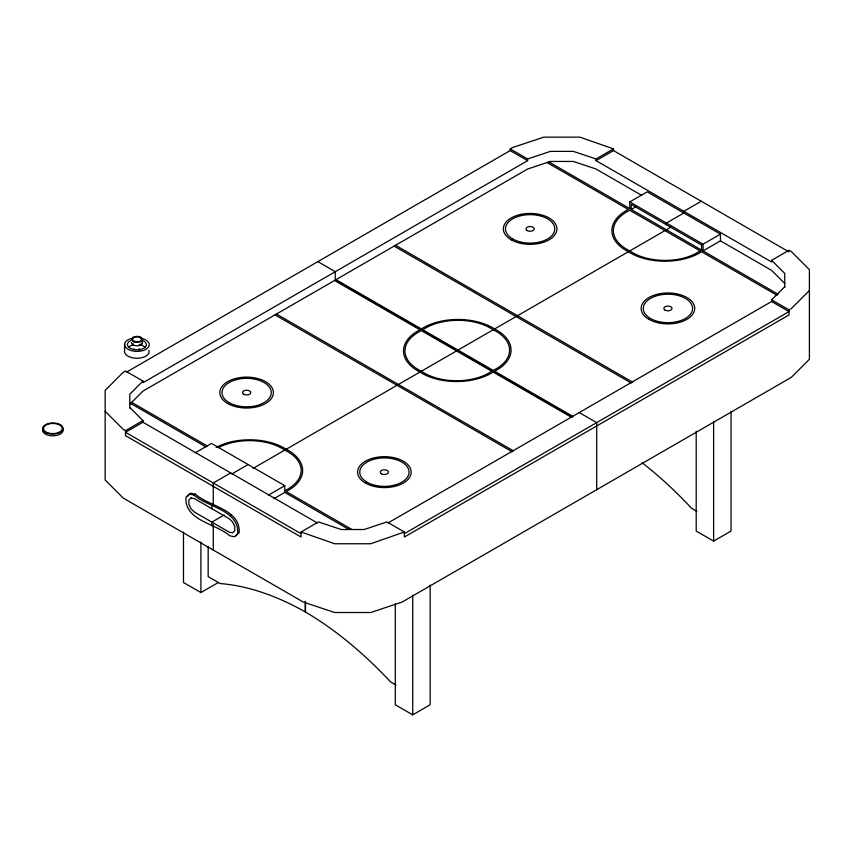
<?xml version="1.0" encoding="UTF-8"?>
<svg xmlns="http://www.w3.org/2000/svg" width="852" height="852" viewBox="0 0 852 852"><rect width="100%" height="100%" fill="white"/><g stroke="black" fill="none" stroke-linecap="round" stroke-linejoin="round"><path stroke-width="1.28" d="M124.605 344.048L124.52 350.928A12.322 6.752 0.7 0 0 137.587 358.245A12.322 6.752 0.7 0 0 148.908 350.3M187.419 496.471L190.646 493.212L195.396 494.181C208.825 506.386 240.786 509.208 239.135 532.66L235.919 535.919M789.037 251.936L613.493 150.58L613.493 148.898L596.059 158.962L596.059 160.645L771.614 261.99L771.614 260.318L789.037 250.254L791.338 251.574L809.4 269.647L809.4 359.267L791.338 377.329L402.059 602.076L370.769 612.503L334.634 612.503L303.344 602.076L123.21 498.069L105.147 480.006L105.147 390.386L123.21 372.324L125.51 371.003L142.934 381.057L129.792 394.199L129.792 408.236M129.792 404.263L142.934 391.121L527.622 169.026L550.381 161.443L573.3 161.443L596.059 169.026L641.535 195.278M388.075 522.936L771.614 301.512L771.614 299.829L784.756 286.687M809.4 290.5L791.338 308.573L789.037 309.894L771.614 299.829M126.66 372.015L510.188 150.58L510.188 148.898L512.489 147.577L543.778 137.151L579.903 137.151L613.493 148.898M510.188 148.898L527.622 158.962L527.622 160.645L142.934 382.74L142.934 381.057M105.147 411.25L123.21 429.312L125.51 430.643L142.934 420.579L129.792 407.437M317.338 522.947L142.934 422.251L125.51 432.315L301.054 533.672M596.059 160.645L613.493 150.58M195.172 452.838L211.509 443.402L284.76 485.693L284.76 492.403L348.543 529.23M629.788 208.623L629.788 201.913L647.211 191.849L720.462 234.14L720.462 240.85L771.614 270.382L784.756 283.524M635.677 206.898L631.236 209.454L631.236 204.427L701.579 245.046L701.579 250.073M230.711 472.935L213.277 482.988L213.277 504.501L211.828 505.342L211.828 508.697M701.271 201.253L683.837 211.317L683.837 212.989L666.413 223.054L666.413 224.736M193.936 495.012C207.366 507.217 239.337 510.05 237.687 533.501L234.46 536.76L229.71 535.791C216.28 523.586 184.32 520.753 185.97 497.312L189.187 494.053L193.936 495.012L195.396 494.181M231.797 473.978L248.134 464.542M252.991 468.451L670.854 227.196M224.257 514.938L211.828 522.116L211.828 525.471M229.71 515.673L231.169 514.832M268.423 495.118L284.76 485.693M629.788 201.913L703.038 244.204L720.462 234.14M273.865 498.686L284.76 492.403M720.462 240.85L703.038 250.914L703.038 244.204M125.51 430.643L125.51 435.67L301.054 537.026L301.054 531.989L318.478 521.925L341.247 529.518L364.166 529.518L386.925 521.925L404.359 531.989L404.359 537.026L789.037 314.931L789.037 309.894M183.489 531.978L183.489 582.502L200.912 592.566L218.346 582.502M404.359 531.989L370.769 543.746L334.634 543.746L301.054 531.989M404.359 533.672L789.037 311.576L771.614 301.512M395.307 603.748L395.307 704.785L412.73 714.849L430.153 704.785L430.153 585.132M696.201 431.357L696.201 531.062L713.625 541.126L731.059 531.062L731.059 411.409M527.622 158.962L550.381 151.379L573.3 151.379L596.059 158.962M548.912 161.933L778.206 294.313M547.069 162.54L628.329 209.454A49.011 28.297 0 0 0 628.35 251.734A49.011 28.297 0 0 0 701.579 251.745L777.12 295.356M510.188 150.58L527.622 160.645M395.552 245.28L632.631 382.154M394.093 246.111L631.183 382.995M317.849 261.628L335.273 271.692L335.273 280.074L572.363 416.958M579.264 412.56L596.698 422.624L596.698 489.698M335.997 279.658L421.378 328.947A49.011 28.297 0 0 1 494.607 328.957A49.011 28.297 0 0 1 494.629 371.238L573.162 416.585M334.548 280.489L419.919 329.788A49.011 28.297 0 0 0 419.94 372.058A49.011 28.297 0 0 0 493.17 372.068L571.713 417.416M696.936 511.36L691.483 508.218A311.64 179.921 60 0 0 642.11 462.721M276.453 314.037L513.543 450.921M275.004 314.878L512.095 451.752M131.698 402.357L207.238 445.969M351.45 529.22L286.208 491.561A49.011 28.297 0 0 0 286.197 449.281A49.011 28.297 0 0 0 216.088 447.417M130.644 403.422L205.811 446.821M396.031 685.083L390.589 681.941A311.64 179.921 60 0 0 305.261 611.906L305.261 601.331M771.614 260.318L784.756 273.46L784.756 287.486M713.625 421.474L713.625 541.126M412.73 595.197L412.73 714.849M305.485 601.459L305.485 612.045A311.64 179.921 60 0 0 220.157 583.545L208.176 576.634L208.176 546.292M213.277 524.63L213.277 550.072M200.912 542.042L200.912 592.566M142.934 420.579L142.934 422.251M62.931 429.142A10.267 5.549 -0.3 0 1 52.153 435.798A10.267 5.549 -0.3 0 1 43.143 428.492M140.9 338.265A12.322 6.752 0.7 0 1 147.13 348.489A12.322 6.752 0.7 0 1 127.619 348.979A12.322 6.752 0.7 0 1 131.485 338.51M141.294 343.654A4.494 2.46 0.7 0 1 140.772 344.219M139.994 344.698A4.494 2.46 0.7 0 1 139.014 345.039M133.657 344.4A4.494 2.46 0.7 0 1 133.008 343.857M141.996 341.524A5.527 3.025 0.7 0 1 138.099 345.795A5.527 3.025 0.7 0 1 131.528 342.557M142.209 340.342A9.51 5.218 0.7 0 1 144.297 347.967A9.51 5.218 0.7 0 1 130.303 348.319A9.51 5.218 0.7 0 1 130.654 340.64M128.95 346.796A9.51 5.218 0.7 0 1 132.656 345.06M139.92 344.868A9.51 5.218 0.7 0 1 145.383 347.563M133.828 349.639A3.014 1.651 0.7 0 1 134.328 348.83M139.11 348.713A3.014 1.651 0.7 0 1 139.845 349.916M218.41 447.683A45.838 26.465 0 0 1 284.738 450.122A45.838 26.465 0 0 1 284.76 490.72M190.986 497.941L188.878 500.081L188.878 504.224L190.986 508.793L194.394 512.052L229.252 532.17L232.671 532.862L234.779 530.732L234.779 526.579L232.671 522.01L229.252 518.761L194.394 498.633L190.986 497.941M700.131 250.914L629.788 210.295A45.838 26.465 0 0 0 629.798 250.903A45.838 26.465 0 0 0 700.131 250.914M493.17 370.396L422.826 329.788A45.838 26.465 0 0 1 493.148 329.799A45.838 26.465 0 0 1 493.17 370.396M491.721 371.238L421.378 330.619A45.838 26.465 0 0 0 421.389 371.227A45.838 26.465 0 0 0 491.721 371.238M47.116 433.157A10.267 5.549 -0.3 0 0 63.091 428.865A10.267 5.549 -0.3 0 0 48.33 423.561A10.267 5.549 -0.3 0 0 47.116 433.157M47.605 432.763A9.393 5.08 -0.3 0 0 62.217 428.833A9.393 5.08 -0.3 0 0 48.713 423.976A9.393 5.08 -0.3 0 0 47.605 432.763M134.573 341.396A4.494 2.46 0.7 0 0 141.57 339.586A4.494 2.46 0.7 0 0 135.106 337.147A4.494 2.46 0.7 0 0 134.573 341.396M133.998 341.865A5.527 3.025 0.7 0 0 142.593 339.639A5.527 3.025 0.7 0 0 134.659 336.636A5.527 3.025 0.7 0 0 133.998 341.865M243.715 394.263A4.111 2.375 0 0 0 250.584 393.198A4.111 2.375 0 0 0 245.546 390.291A4.111 2.375 0 0 0 243.715 394.263M229.188 402.645A24.644 14.228 0 0 0 270.425 396.265A24.644 14.228 0 0 0 240.232 378.842A24.644 14.228 0 0 0 229.188 402.645M227.686 403.507A26.774 15.453 0 0 0 272.48 396.585A26.774 15.453 0 0 0 239.689 377.649A26.774 15.453 0 0 0 227.686 403.507M381.494 473.808A4.111 2.375 0 0 0 388.363 472.743A4.111 2.375 0 0 0 383.336 469.835A4.111 2.375 0 0 0 381.494 473.808M366.967 482.189A24.644 14.228 0 0 0 408.204 475.81A24.644 14.228 0 0 0 378.022 458.387A24.644 14.228 0 0 0 366.967 482.189M365.465 483.063A26.774 15.453 0 0 0 410.259 476.13A26.774 15.453 0 0 0 377.468 457.204A26.774 15.453 0 0 0 365.465 483.063M665.029 310.117A4.111 2.375 0 0 0 671.898 309.052A4.111 2.375 0 0 0 666.871 306.145A4.111 2.375 0 0 0 665.029 310.117M650.502 318.499A24.644 14.228 0 0 0 691.739 312.12A24.644 14.228 0 0 0 661.546 294.696A24.644 14.228 0 0 0 650.502 318.499M649 319.362A26.774 15.453 0 0 0 693.794 312.439A26.774 15.453 0 0 0 661.003 293.503A26.774 15.453 0 0 0 649 319.362M527.239 230.562A4.111 2.375 0 0 0 534.119 229.497A4.111 2.375 0 0 0 529.081 226.6A4.111 2.375 0 0 0 527.239 230.562M512.723 238.954A24.644 14.228 0 0 0 553.949 232.575A24.644 14.228 0 0 0 523.767 215.141A24.644 14.228 0 0 0 512.723 238.954M511.211 239.817A26.774 15.453 0 0 0 556.005 232.884A26.774 15.453 0 0 0 523.213 213.958A26.774 15.453 0 0 0 511.211 239.817"/></g></svg>
